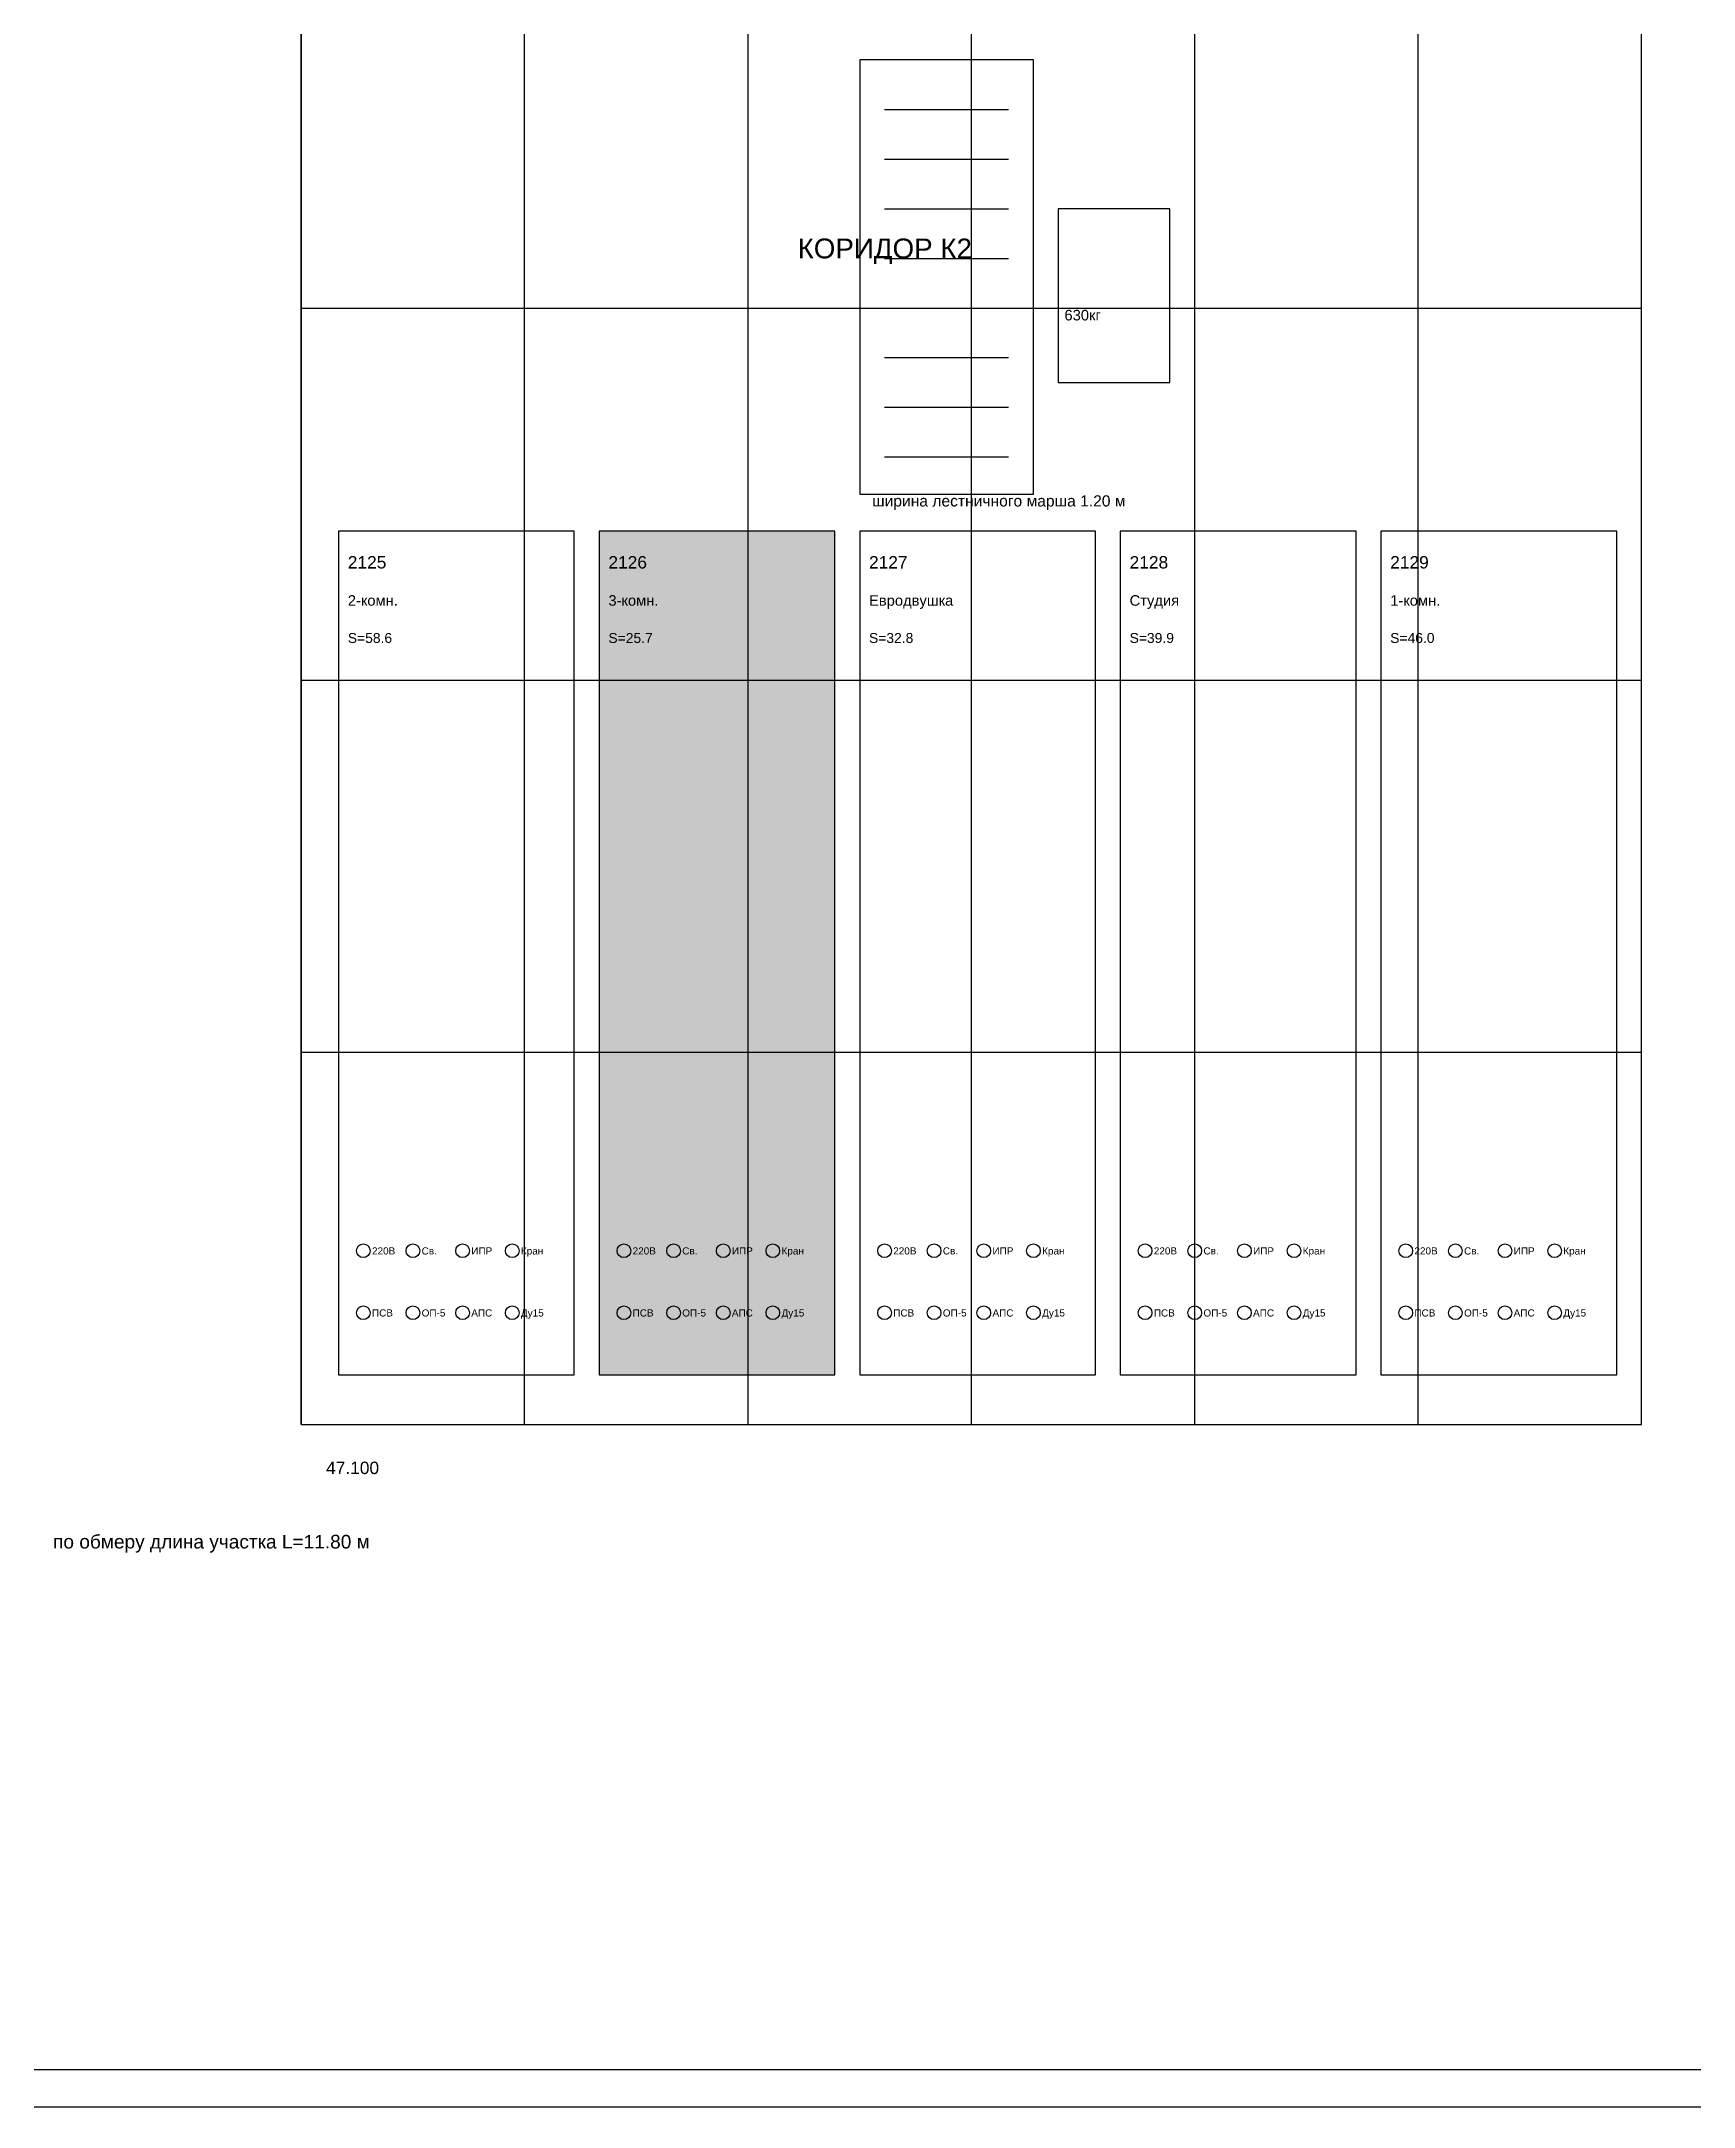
# Model space of a CAD drawing. Header units: millimetres. Extents: x 0 to 7008, y 0 to 594.
# Drawn here: x 1129.1 to 1395.4, y 0 to 333 of the extents above; entities that cross this region are included whole.
import ezdxf

# ---------------------------------------------------------------- set-up
doc = ezdxf.new("R2010")
doc.units = ezdxf.units.MM
for name, color, linetype in [('DIM', 3, 'Continuous'), ('GRAPH', 7, 'Continuous'), ('TABLE_FILL', 8, 'Continuous'), ('TEXT', 2, 'Continuous')]:
    doc.layers.add(name, color=color, linetype=linetype)
doc.styles.get("Standard").update_dxf_attribs({"font": 'arial.ttf'})

msp = doc.modelspace()

# ---------------------------------------------------------------- hatches: boundary and pattern name
at = {"layer": 'TABLE_FILL'}
msp.add_hatch(color=7, dxfattribs=at).paths.add_polyline_path([(1219, 118), (1257, 118), (1257, 254), (1219, 254)])

# ---------------------------------------------------------------- linework, layer by layer
at = {"layer": 'GRAPH'}
for p, q in [((1171, 110), (1171, 470)), ((1171, 470), (1171, 110)), ((1207, 110), (1207, 470)), ((1243, 110), (1243, 470)), ((1279, 110), (1279, 470)), ((1315, 110), (1315, 470)), ((1351, 110), (1351, 470)), ((1387, 110), (1387, 470)), ((1387, 110), (1387, 470)), ((1289, 330), (1261, 330)), ((1261, 330), (1261, 260)), ((1289, 260), (1289, 330)), ((1265, 322), (1285, 322)), ((1265, 314), (1285, 314)), ((1265, 306), (1285, 306)), ((1311, 306), (1293, 306)), ((1293, 306), (1293, 278)), ((1311, 278), (1311, 306)), ((1265, 298), (1285, 298)), ((1171, 290), (1387, 290)), ((1265, 290), (1285, 290)), ((1265, 282), (1285, 282)), ((1293, 278), (1311, 278)), ((1265, 274), (1285, 274)), ((1265, 266), (1285, 266)), ((1261, 260), (1289, 260)), ((1215, 254), (1177, 254)), ((1177, 254), (1177, 118)), ((1215, 118), (1215, 254)), ((1257, 254), (1219, 254)), ((1219, 254), (1219, 118)), ((1257, 118), (1257, 254)), ((1299, 254), (1261, 254)), ((1261, 254), (1261, 118)), ((1299, 118), (1299, 254)), ((1341, 254), (1303, 254)), ((1303, 254), (1303, 118)), ((1341, 118), (1341, 254)), ((1383, 254), (1345, 254)), ((1345, 254), (1345, 118)), ((1383, 118), (1383, 254)), ((1171, 230), (1387, 230)), ((1171, 170), (1387, 170)), ((1177, 118), (1215, 118)), ((1219, 118), (1257, 118)), ((1261, 118), (1299, 118)), ((1303, 118), (1341, 118)), ((1345, 118), (1383, 118)), ((1171, 110), (1387, 110)), ((1171, 110), (1387, 110)), ((887, 6), (1716, 6))]:
    msp.add_line(p, q, dxfattribs=at)
msp.add_lwpolyline([(881, 0), (1722, 0), (1722, 594), (881, 594)], close=True, dxfattribs=at)
for centre in [(1181, 138), (1189, 138), (1197, 138), (1205, 138), (1223, 138), (1231, 138), (1239, 138), (1247, 138), (1265, 138), (1273, 138), (1281, 138), (1289, 138), (1307, 138), (1315, 138), (1323, 138), (1331, 138), (1349, 138), (1357, 138), (1365, 138), (1373, 138), (1181, 128), (1189, 128), (1197, 128), (1205, 128), (1223, 128), (1231, 128), (1239, 128), (1247, 128), (1265, 128), (1273, 128), (1281, 128), (1289, 128), (1307, 128), (1315, 128), (1323, 128), (1331, 128), (1349, 128), (1357, 128), (1365, 128), (1373, 128)]:
    msp.add_circle(centre, 1.1, dxfattribs=at)

# ---------------------------------------------------------------- texts
at = {"layer": 'DIM'}
for s, height, p in [('ширина лестничного марша 1.20 м', 1.8, (1263, 258)), ('47.100', 2, (1175, 102)), ('по обмеру длина участка L=11.80 м', 2.2, (1131, 90))]:
    msp.add_text(s, height=height, dxfattribs=at).set_placement(p)
at = {"layer": 'TEXT'}
for s, height, p in [('КОРИДОР К2', 3.2, (1251, 298)), ('630кг', 1.7, (1294, 288)), ('2125', 2, (1178.5, 248)), ('2126', 2, (1220.5, 248)), ('2127', 2, (1262.5, 248)), ('2128', 2, (1304.5, 248)), ('2129', 2, (1346.5, 248)), ('2-комн.', 1.7, (1178.5, 242)), ('3-комн.', 1.7, (1220.5, 242)), ('Евродвушка', 1.7, (1262.5, 242)), ('Студия', 1.7, (1304.5, 242)), ('1-комн.', 1.7, (1346.5, 242)), ('S=58.6', 1.6, (1178.5, 236)), ('S=25.7', 1.6, (1220.5, 236)), ('S=32.8', 1.6, (1262.5, 236)), ('S=39.9', 1.6, (1304.5, 236)), ('S=46.0', 1.6, (1346.5, 236)), ('220В', 1.15, (1182.4, 137.4)), ('Св.', 1.15, (1190.4, 137.4)), ('ИПР', 1.15, (1198.4, 137.4)), ('Кран', 1.15, (1206.4, 137.4)), ('220В', 1.15, (1224.4, 137.4)), ('Св.', 1.15, (1232.4, 137.4)), ('ИПР', 1.15, (1240.4, 137.4)), ('Кран', 1.15, (1248.4, 137.4)), ('220В', 1.15, (1266.4, 137.4)), ('Св.', 1.15, (1274.4, 137.4)), ('ИПР', 1.15, (1282.4, 137.4)), ('Кран', 1.15, (1290.4, 137.4)), ('220В', 1.15, (1308.4, 137.4)), ('Св.', 1.15, (1316.4, 137.4)), ('ИПР', 1.15, (1324.4, 137.4)), ('Кран', 1.15, (1332.4, 137.4)), ('220В', 1.15, (1350.4, 137.4)), ('Св.', 1.15, (1358.4, 137.4)), ('ИПР', 1.15, (1366.4, 137.4)), ('Кран', 1.15, (1374.4, 137.4)), ('ПСВ', 1.15, (1182.4, 127.4)), ('ОП-5', 1.15, (1190.4, 127.4)), ('АПС', 1.15, (1198.4, 127.4)), ('Ду15', 1.15, (1206.4, 127.4)), ('ПСВ', 1.15, (1224.4, 127.4)), ('ОП-5', 1.15, (1232.4, 127.4)), ('АПС', 1.15, (1240.4, 127.4)), ('Ду15', 1.15, (1248.4, 127.4)), ('ПСВ', 1.15, (1266.4, 127.4)), ('ОП-5', 1.15, (1274.4, 127.4)), ('АПС', 1.15, (1282.4, 127.4)), ('Ду15', 1.15, (1290.4, 127.4)), ('ПСВ', 1.15, (1308.4, 127.4)), ('ОП-5', 1.15, (1316.4, 127.4)), ('АПС', 1.15, (1324.4, 127.4)), ('Ду15', 1.15, (1332.4, 127.4)), ('ПСВ', 1.15, (1350.4, 127.4)), ('ОП-5', 1.15, (1358.4, 127.4)), ('АПС', 1.15, (1366.4, 127.4)), ('Ду15', 1.15, (1374.4, 127.4))]:
    msp.add_text(s, height=height, dxfattribs=at).set_placement(p)

doc.saveas('drawing.dxf')
